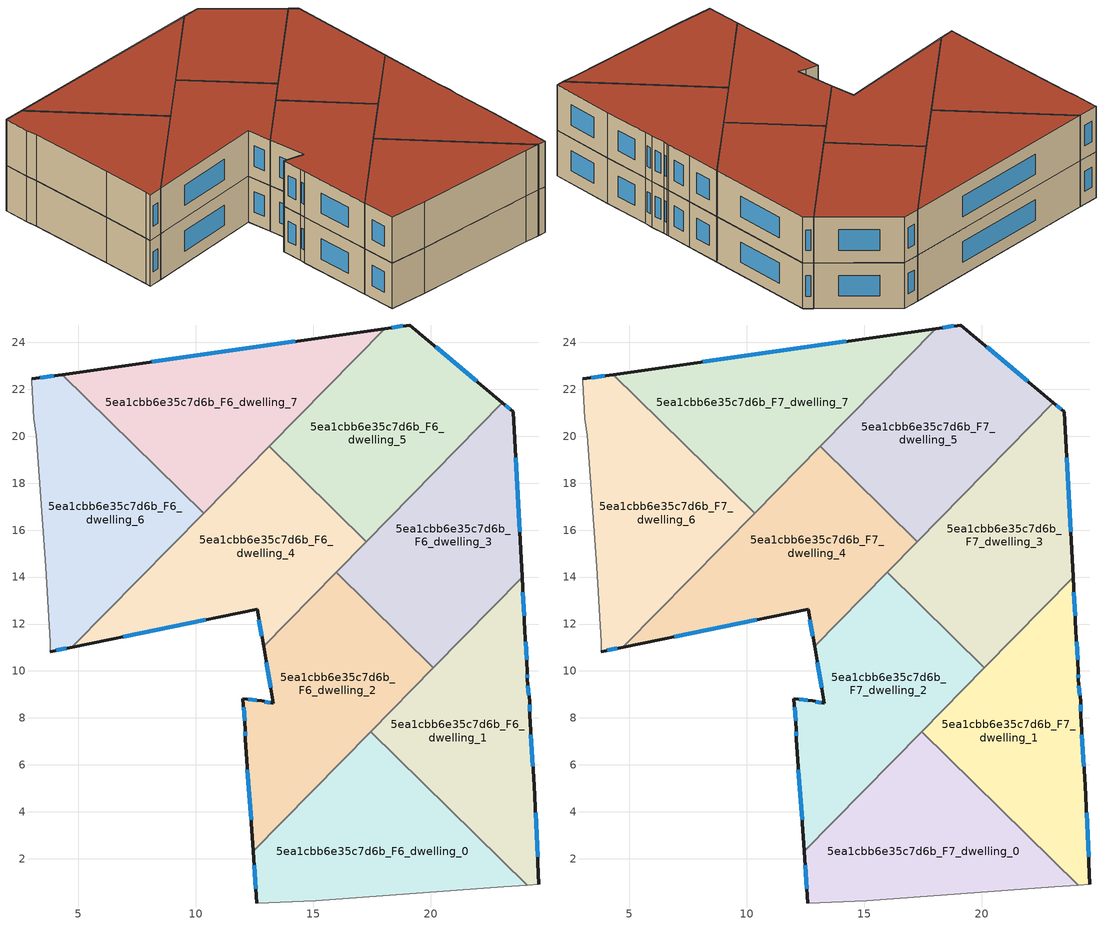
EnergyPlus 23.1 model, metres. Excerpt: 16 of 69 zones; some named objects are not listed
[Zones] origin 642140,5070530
5ea1cbb6e35c7d6b_F6_dwelling_0
 floor to 5ea1cbb6e35c7d6b_F5_dwelling_0 (EU_floor_Construction): 24.11,0.88 17.45,7.42 12.45,2.33 12.61,0.12 15.11,0.22 23.12,0.82 z18
 wall outside (EU_wall_Construction): 12.61,0.12 12.45,2.33 z18:21
 wall to 5ea1cbb6e35c7d6b_F6_dwelling_1 (EU_wall_Construction): 17.45,7.42 24.11,0.88 z18:21
 wall adiabatic (EU_wall_Construction): 24.11,0.88 23.12,0.82 15.11,0.22 12.61,0.12 z18:21
 wall to 5ea1cbb6e35c7d6b_F6_dwelling_2 (EU_wall_Construction): 12.45,2.33 17.45,7.42 z18:21
 window (EU_Window_Construction): 12.56,0.73 12.49,1.72 z18.83:20.17
5ea1cbb6e35c7d6b_F6_dwelling_1
 floor to 5ea1cbb6e35c7d6b_F5_dwelling_1 (EU_floor_Construction): 24.62,0.92 24.42,5.12 24.22,8.12 24.22,8.72 24.12,9.62 24.12,9.92 24.11,10 24.02,11.72 23.9,13.99 17.45,7.42 24.11,0.88 z18
 wall outside (EU_wall_Construction): 23.9,13.99 24.02,11.72 24.11,10 24.12,9.92 24.12,9.62 24.22,8.72 24.22,8.12 24.42,5.12 24.62,0.92 z18:21
 wall adiabatic (EU_wall_Construction): 24.62,0.92 24.11,0.88 z18:21
 wall to 5ea1cbb6e35c7d6b_F6_dwelling_3 (EU_wall_Construction): 20.12,10.15 23.9,13.99 z18:21
 wall to 5ea1cbb6e35c7d6b_F6_dwelling_2 (EU_wall_Construction): 17.45,7.42 20.12,10.15 z18:21
 window (EU_Window_Construction): 24.05,11.25 24.09,10.48 / 24.12,9.84 24.12,9.71 / 24.15,9.37 24.19,8.97 / 24.22,8.55 24.22,8.29 / 24.27,7.29 24.36,5.95 / 24.47,3.96 24.56,2.08 / 23.93,13.36 23.99,12.35 z18.83:20.17
5ea1cbb6e35c7d6b_F6_dwelling_2
 floor to 5ea1cbb6e35c7d6b_F5_dwelling_2 (EU_floor_Construction): 12.45,2.33 20.12,10.15 15.99,14.21 12.89,11.05 13.31,8.62 12.81,8.72 12.01,8.83 12.11,7.52 12.11,7.12 z18
 wall outside (EU_wall_Construction): 12.45,2.33 12.11,7.12 12.11,7.52 12.01,8.83 12.81,8.72 13.31,8.62 12.89,11.05 z18:21
 wall to 5ea1cbb6e35c7d6b_F6_dwelling_3 (EU_wall_Construction): 15.99,14.21 20.12,10.15 z18:21
 wall to 5ea1cbb6e35c7d6b_F6_dwelling_4 (EU_wall_Construction): 12.89,11.05 15.99,14.21 z18:21
 window (EU_Window_Construction): 12.95,8.7 13.17,8.65 / 13.19,9.3 13,10.38 / 12.36,3.66 12.2,5.8 / 12.11,7.23 12.11,7.41 / 12.08,7.88 12.04,8.46 / 12.23,8.8 12.59,8.75 z18.83:20.17
5ea1cbb6e35c7d6b_F6_dwelling_3
 floor to 5ea1cbb6e35c7d6b_F5_dwelling_3 (EU_floor_Construction): 20.12,10.15 23.9,13.99 23.52,21.03 23.06,21.42 15.99,14.21 z18
 wall outside (EU_wall_Construction): 23.06,21.42 23.52,21.03 23.9,13.99 z18:21
 wall to 5ea1cbb6e35c7d6b_F6_dwelling_5 (EU_wall_Construction): 17.27,15.51 23.06,21.42 z18:21
 wall to 5ea1cbb6e35c7d6b_F6_dwelling_4 (EU_wall_Construction): 15.99,14.21 17.27,15.51 z18:21
 window (EU_Window_Construction): 23.63,19.08 23.79,15.94 / 23.19,21.31 23.39,21.14 z18.83:20.17
5ea1cbb6e35c7d6b_F6_dwelling_4
 floor to 5ea1cbb6e35c7d6b_F5_dwelling_4 (EU_floor_Construction): 12.89,11.05 17.27,15.51 13.13,19.57 4.81,11.1 4.73,11.02 12.61,12.63 z18
 wall outside (EU_wall_Construction): 12.89,11.05 12.61,12.63 4.73,11.02 z18:21
 wall to 5ea1cbb6e35c7d6b_F6_dwelling_5 (EU_wall_Construction): 13.13,19.57 17.27,15.51 z18:21
 wall to 5ea1cbb6e35c7d6b_F6_dwelling_6 (EU_wall_Construction): 4.73,11.02 4.81,11.1 10.33,16.72 z18:21
 wall to 5ea1cbb6e35c7d6b_F6_dwelling_7 (EU_wall_Construction): 10.33,16.72 13.13,19.57 z18:21
 window (EU_Window_Construction): 12.81,11.49 12.69,12.19 / 10.43,12.18 6.91,11.46 z18.83:20.17
5ea1cbb6e35c7d6b_F6_dwelling_5
 floor to 5ea1cbb6e35c7d6b_F5_dwelling_5 (EU_floor_Construction): 17.27,15.51 23.06,21.42 19.12,24.74 18.05,24.58 13.13,19.57 z18
 wall outside (EU_wall_Construction): 18.05,24.58 19.12,24.74 23.06,21.42 z18:21
 wall to 5ea1cbb6e35c7d6b_F6_dwelling_7 (EU_wall_Construction): 13.13,19.57 18.05,24.58 z18:21
 window (EU_Window_Construction): 20.21,23.82 21.97,22.33 / 18.34,24.62 18.82,24.69 z18.83:20.17
5ea1cbb6e35c7d6b_F6_dwelling_6
 floor to 5ea1cbb6e35c7d6b_F5_dwelling_6 (EU_floor_Construction): 4.73,11.02 10.33,16.72 4.32,22.62 3.01,22.44 3.01,22.34 3.11,20.74 3.21,20.04 3.61,14.43 3.81,11.23 3.81,10.83 z18
 wall outside (EU_wall_Construction): 3.01,22.44 4.32,22.62 / 4.73,11.02 3.81,10.83 z18:21
 wall adiabatic (EU_wall_Construction): 3.81,10.83 3.81,11.23 3.61,14.43 3.21,20.04 3.11,20.74 3.01,22.34 3.01,22.44 z18:21
 wall to 5ea1cbb6e35c7d6b_F6_dwelling_7 (EU_wall_Construction): 4.32,22.62 10.33,16.72 z18:21
 window (EU_Window_Construction): 3.37,22.49 3.95,22.57 / 4.48,10.97 4.06,10.88 z18.83:20.17
5ea1cbb6e35c7d6b_F6_dwelling_7
 floor to 5ea1cbb6e35c7d6b_F5_dwelling_7 (EU_floor_Construction): 10.33,16.72 18.05,24.58 4.32,22.62 z18
 wall outside (EU_wall_Construction): 4.32,22.62 18.05,24.58 z18:21
 window (EU_Window_Construction): 8.12,23.17 14.25,24.04 z18.83:20.17
5ea1cbb6e35c7d6b_F7_dwelling_0
 floor to 5ea1cbb6e35c7d6b_F6_dwelling_0 (EU_floor_Construction): 24.11,0.88 17.45,7.42 12.45,2.33 12.61,0.12 15.11,0.22 23.12,0.82 z21
 wall outside (EU_wall_Construction): 12.61,0.12 12.45,2.33 z21:24
 wall to 5ea1cbb6e35c7d6b_F7_dwelling_1 (EU_wall_Construction): 17.45,7.42 24.11,0.88 z21:24
 wall adiabatic (EU_wall_Construction): 24.11,0.88 23.12,0.82 15.11,0.22 12.61,0.12 z21:24
 wall to 5ea1cbb6e35c7d6b_F7_dwelling_2 (EU_wall_Construction): 12.45,2.33 17.45,7.42 z21:24
 window (EU_Window_Construction): 12.56,0.73 12.49,1.72 z21.83:23.17
 roof outside (EU_roof_Construction): 24.11,0.88 23.12,0.82 15.11,0.22 12.61,0.12 12.45,2.33 17.45,7.42 z24
5ea1cbb6e35c7d6b_F7_dwelling_1
 floor to 5ea1cbb6e35c7d6b_F6_dwelling_1 (EU_floor_Construction): 24.62,0.92 24.42,5.12 24.22,8.12 24.22,8.72 24.12,9.62 24.12,9.92 24.11,10 24.02,11.72 23.9,13.99 17.45,7.42 24.11,0.88 z21
 wall outside (EU_wall_Construction): 23.9,13.99 24.02,11.72 24.11,10 24.12,9.92 24.12,9.62 24.22,8.72 24.22,8.12 24.42,5.12 24.62,0.92 z21:24
 wall adiabatic (EU_wall_Construction): 24.62,0.92 24.11,0.88 z21:24
 wall to 5ea1cbb6e35c7d6b_F7_dwelling_3 (EU_wall_Construction): 20.12,10.15 23.9,13.99 z21:24
 wall to 5ea1cbb6e35c7d6b_F7_dwelling_2 (EU_wall_Construction): 17.45,7.42 20.12,10.15 z21:24
 window (EU_Window_Construction): 24.05,11.25 24.09,10.48 / 24.12,9.84 24.12,9.71 / 24.15,9.37 24.19,8.97 / 24.22,8.55 24.22,8.29 / 24.27,7.29 24.36,5.95 / 24.47,3.96 24.56,2.08 / 23.93,13.36 23.99,12.35 z21.83:23.17
 roof outside (EU_roof_Construction): 23.9,13.99 24.02,11.72 24.11,10 24.12,9.92 24.12,9.62 24.22,8.72 24.22,8.12 24.42,5.12 24.62,0.92 24.11,0.88 17.45,7.42 z24
5ea1cbb6e35c7d6b_F7_dwelling_2
 floor to 5ea1cbb6e35c7d6b_F6_dwelling_2 (EU_floor_Construction): 12.45,2.33 20.12,10.15 15.99,14.21 12.89,11.05 13.31,8.62 12.81,8.72 12.01,8.83 12.11,7.52 12.11,7.12 z21
 wall outside (EU_wall_Construction): 12.45,2.33 12.11,7.12 12.11,7.52 12.01,8.83 12.81,8.72 13.31,8.62 12.89,11.05 z21:24
 wall to 5ea1cbb6e35c7d6b_F7_dwelling_3 (EU_wall_Construction): 15.99,14.21 20.12,10.15 z21:24
 wall to 5ea1cbb6e35c7d6b_F7_dwelling_4 (EU_wall_Construction): 12.89,11.05 15.99,14.21 z21:24
 window (EU_Window_Construction): 12.95,8.7 13.17,8.65 / 13.19,9.3 13,10.38 / 12.36,3.66 12.2,5.8 / 12.11,7.23 12.11,7.41 / 12.08,7.88 12.04,8.46 / 12.23,8.8 12.59,8.75 z21.83:23.17
 roof outside (EU_roof_Construction): 20.12,10.15 12.45,2.33 12.11,7.12 12.11,7.52 12.01,8.83 12.81,8.72 13.31,8.62 12.89,11.05 15.99,14.21 z24
5ea1cbb6e35c7d6b_F7_dwelling_3
 floor to 5ea1cbb6e35c7d6b_F6_dwelling_3 (EU_floor_Construction): 20.12,10.15 23.9,13.99 23.52,21.03 23.06,21.42 15.99,14.21 z21
 wall outside (EU_wall_Construction): 23.06,21.42 23.52,21.03 23.9,13.99 z21:24
 wall to 5ea1cbb6e35c7d6b_F7_dwelling_5 (EU_wall_Construction): 17.27,15.51 23.06,21.42 z21:24
 wall to 5ea1cbb6e35c7d6b_F7_dwelling_4 (EU_wall_Construction): 15.99,14.21 17.27,15.51 z21:24
 window (EU_Window_Construction): 23.63,19.08 23.79,15.94 / 23.19,21.31 23.39,21.14 z21.83:23.17
 roof outside (EU_roof_Construction): 23.52,21.03 23.9,13.99 20.12,10.15 15.99,14.21 23.06,21.42 z24
5ea1cbb6e35c7d6b_F7_dwelling_4
 floor to 5ea1cbb6e35c7d6b_F6_dwelling_4 (EU_floor_Construction): 12.89,11.05 17.27,15.51 13.13,19.57 4.81,11.1 4.73,11.02 12.61,12.63 z21
 wall outside (EU_wall_Construction): 12.89,11.05 12.61,12.63 4.73,11.02 z21:24
 wall to 5ea1cbb6e35c7d6b_F7_dwelling_5 (EU_wall_Construction): 13.13,19.57 17.27,15.51 z21:24
 wall to 5ea1cbb6e35c7d6b_F7_dwelling_6 (EU_wall_Construction): 4.73,11.02 4.81,11.1 10.33,16.72 z21:24
 wall to 5ea1cbb6e35c7d6b_F7_dwelling_7 (EU_wall_Construction): 10.33,16.72 13.13,19.57 z21:24
 window (EU_Window_Construction): 12.81,11.49 12.69,12.19 / 10.43,12.18 6.91,11.46 z21.83:23.17
 roof outside (EU_roof_Construction): 17.27,15.51 12.89,11.05 12.61,12.63 4.73,11.02 4.81,11.1 13.13,19.57 z24
5ea1cbb6e35c7d6b_F7_dwelling_5
 floor to 5ea1cbb6e35c7d6b_F6_dwelling_5 (EU_floor_Construction): 17.27,15.51 23.06,21.42 19.12,24.74 18.05,24.58 13.13,19.57 z21
 wall outside (EU_wall_Construction): 18.05,24.58 19.12,24.74 23.06,21.42 z21:24
 wall to 5ea1cbb6e35c7d6b_F7_dwelling_7 (EU_wall_Construction): 13.13,19.57 18.05,24.58 z21:24
 window (EU_Window_Construction): 20.21,23.82 21.97,22.33 / 18.34,24.62 18.82,24.69 z21.83:23.17
 roof outside (EU_roof_Construction): 23.06,21.42 17.27,15.51 13.13,19.57 18.05,24.58 19.12,24.74 z24
5ea1cbb6e35c7d6b_F7_dwelling_6
 floor to 5ea1cbb6e35c7d6b_F6_dwelling_6 (EU_floor_Construction): 4.73,11.02 10.33,16.72 4.32,22.62 3.01,22.44 3.01,22.34 3.11,20.74 3.21,20.04 3.61,14.43 3.81,11.23 3.81,10.83 z21
 wall outside (EU_wall_Construction): 3.01,22.44 4.32,22.62 / 4.73,11.02 3.81,10.83 z21:24
 wall adiabatic (EU_wall_Construction): 3.81,10.83 3.81,11.23 3.61,14.43 3.21,20.04 3.11,20.74 3.01,22.34 3.01,22.44 z21:24
 wall to 5ea1cbb6e35c7d6b_F7_dwelling_7 (EU_wall_Construction): 4.32,22.62 10.33,16.72 z21:24
 window (EU_Window_Construction): 3.37,22.49 3.95,22.57 / 4.48,10.97 4.06,10.88 z21.83:23.17
 roof outside (EU_roof_Construction): 10.33,16.72 4.73,11.02 3.81,10.83 3.81,11.23 3.61,14.43 3.21,20.04 3.11,20.74 3.01,22.34 3.01,22.44 4.32,22.62 z24
5ea1cbb6e35c7d6b_F7_dwelling_7
 floor to 5ea1cbb6e35c7d6b_F6_dwelling_7 (EU_floor_Construction): 10.33,16.72 18.05,24.58 4.32,22.62 z21
 wall outside (EU_wall_Construction): 4.32,22.62 18.05,24.58 z21:24
 window (EU_Window_Construction): 8.12,23.17 14.25,24.04 z21.83:23.17
 roof outside (EU_roof_Construction): 18.05,24.58 10.33,16.72 4.32,22.62 z24
[Building]
EU S2 Campaign: North Axis=0; Terrain=City; Solar Distribution=FullExterior
[Site:Location]
Lyon-Bron: Latitude=45.75; Longitude=5; Time Zone=1; Elevation=198
[SizingPeriod:WeatherFileDays]
AnnualSizingPeriod: Begin Month=1; Begin Day of Month=1; End Month=12; End Day of Month=31; Day of Week for Start Day=Monday; Use Weather File Daylight Saving Period=No; Use Weather File Rain and Snow Indicators=No
[MATERIAL]
EU_InternalMass_Material: Roughness=MediumRough; Thickness=0.1; Conductivity=1; Density=1800; Specific Heat=900; Thermal Absorptance=0.9; Solar Absorptance=0.7; Visible Absorptance=0.7
[MATERIAL:NOMASS] Roughness=MediumRough; Thermal Absorptance=0.9; Solar Absorptance=0.7; Visible Absorptance=0.7
Name | Thermal Resistance
EU_wall_NoMass | 1.97775
EU_roof_NoMass | 1.81626
EU_floor_NoMass | 1.84812
[WINDOWMATERIAL:SIMPLEGLAZINGSYSTEM]
EU_Window_SimpleGlazing: UFactor=3.27502; Solar Heat Gain Coefficient=0.76; Visible Transmittance=0.76
[CONSTRUCTION]
EU_wall_Construction: EU_wall_NoMass
EU_roof_Construction: EU_roof_NoMass
EU_floor_Construction: EU_floor_NoMass
EU_InternalMass_Construction: EU_InternalMass_Material
EU_Window_Construction: EU_Window_SimpleGlazing
[ZONE] Type=1; Multiplier=1; Ceiling Height=autocalculate; Floor Area=autocalculate; Part of Total Floor Area=Yes
Name | Volume
5ea1cbb6e35c7d6b_F6_dwelling_0; 5ea1cbb6e35c7d6b_F7_dwelling_0 | 139.259
5ea1cbb6e35c7d6b_F6_dwelling_1; 5ea1cbb6e35c7d6b_F7_dwelling_1 | 139.277
5ea1cbb6e35c7d6b_F6_dwelling_2; 5ea1cbb6e35c7d6b_F7_dwelling_2 | 139.273
5ea1cbb6e35c7d6b_F6_dwelling_3; 5ea1cbb6e35c7d6b_F7_dwelling_3 | 139.274
5ea1cbb6e35c7d6b_F6_dwelling_4; 5ea1cbb6e35c7d6b_F7_dwelling_4 | 139.251
5ea1cbb6e35c7d6b_F6_dwelling_5; 5ea1cbb6e35c7d6b_F7_dwelling_5 | 139.26
5ea1cbb6e35c7d6b_F6_dwelling_6; 5ea1cbb6e35c7d6b_F7_dwelling_6 | 139.263
5ea1cbb6e35c7d6b_F6_dwelling_7; 5ea1cbb6e35c7d6b_F7_dwelling_7 | 139.265
[INTERNALMASS] Construction=EU_InternalMass_Construction
Name | Zone or ZoneList | Surface Area
5ea1cbb6e35c7d6b_F6_dwelling_0_EU_InternalMass | 5ea1cbb6e35c7d6b_F6_dwelling_0 | 46.4199
5ea1cbb6e35c7d6b_F6_dwelling_1_EU_InternalMass | 5ea1cbb6e35c7d6b_F6_dwelling_1 | 46.4257
5ea1cbb6e35c7d6b_F6_dwelling_2_EU_InternalMass | 5ea1cbb6e35c7d6b_F6_dwelling_2 | 46.4238
5ea1cbb6e35c7d6b_F6_dwelling_3_EU_InternalMass | 5ea1cbb6e35c7d6b_F6_dwelling_3 | 46.4246
5ea1cbb6e35c7d6b_F6_dwelling_4_EU_InternalMass | 5ea1cbb6e35c7d6b_F6_dwelling_4 | 46.4264
5ea1cbb6e35c7d6b_F6_dwelling_5_EU_InternalMass | 5ea1cbb6e35c7d6b_F6_dwelling_5 | 46.4212
5ea1cbb6e35c7d6b_F6_dwelling_6_EU_InternalMass | 5ea1cbb6e35c7d6b_F6_dwelling_6 | 46.4218
5ea1cbb6e35c7d6b_F6_dwelling_7_EU_InternalMass | 5ea1cbb6e35c7d6b_F6_dwelling_7 | 46.4229
5ea1cbb6e35c7d6b_F7_dwelling_0_EU_InternalMass | 5ea1cbb6e35c7d6b_F7_dwelling_0 | 46.4199
5ea1cbb6e35c7d6b_F7_dwelling_1_EU_InternalMass | 5ea1cbb6e35c7d6b_F7_dwelling_1 | 46.4257
5ea1cbb6e35c7d6b_F7_dwelling_2_EU_InternalMass | 5ea1cbb6e35c7d6b_F7_dwelling_2 | 46.4238
5ea1cbb6e35c7d6b_F7_dwelling_3_EU_InternalMass | 5ea1cbb6e35c7d6b_F7_dwelling_3 | 46.4246
5ea1cbb6e35c7d6b_F7_dwelling_4_EU_InternalMass | 5ea1cbb6e35c7d6b_F7_dwelling_4 | 46.4264
5ea1cbb6e35c7d6b_F7_dwelling_5_EU_InternalMass | 5ea1cbb6e35c7d6b_F7_dwelling_5 | 46.4212
5ea1cbb6e35c7d6b_F7_dwelling_6_EU_InternalMass | 5ea1cbb6e35c7d6b_F7_dwelling_6 | 46.4218
5ea1cbb6e35c7d6b_F7_dwelling_7_EU_InternalMass | 5ea1cbb6e35c7d6b_F7_dwelling_7 | 46.4229
[OTHEREQUIPMENT] Fuel Type=Electricity; Design Level Calculation Method=Watts/Area; Power per Zone Floor Area=1; Fraction Latent=0; Fraction Radiant=0; Fraction Lost=0; Carbon Dioxide Generation Rate=0; EndUse Subcategory=EU_Step8_InternalGains
Name | Zone or ZoneList or Space or SpaceList | Schedule
EU_Step8_InternalGain_5ea1cbb6e35c7d6b_F6_dwelling_0_f000 | 5ea1cbb6e35c7d6b_F6_dwelling_0 | EU_Step8_GainSchedule_5ea1cbb6e35c7d6b_F6_dwelling_0_f000
EU_Step8_InternalGain_5ea1cbb6e35c7d6b_F6_dwelling_1_f000 | 5ea1cbb6e35c7d6b_F6_dwelling_1 | EU_Step8_GainSchedule_5ea1cbb6e35c7d6b_F6_dwelling_1_f000
EU_Step8_InternalGain_5ea1cbb6e35c7d6b_F6_dwelling_2_f000 | 5ea1cbb6e35c7d6b_F6_dwelling_2 | EU_Step8_GainSchedule_5ea1cbb6e35c7d6b_F6_dwelling_2_f000
EU_Step8_InternalGain_5ea1cbb6e35c7d6b_F6_dwelling_3_f000 | 5ea1cbb6e35c7d6b_F6_dwelling_3 | EU_Step8_GainSchedule_5ea1cbb6e35c7d6b_F6_dwelling_3_f000
EU_Step8_InternalGain_5ea1cbb6e35c7d6b_F6_dwelling_4_f000 | 5ea1cbb6e35c7d6b_F6_dwelling_4 | EU_Step8_GainSchedule_5ea1cbb6e35c7d6b_F6_dwelling_4_f000
EU_Step8_InternalGain_5ea1cbb6e35c7d6b_F6_dwelling_5_f000 | 5ea1cbb6e35c7d6b_F6_dwelling_5 | EU_Step8_GainSchedule_5ea1cbb6e35c7d6b_F6_dwelling_5_f000
EU_Step8_InternalGain_5ea1cbb6e35c7d6b_F6_dwelling_6_f000 | 5ea1cbb6e35c7d6b_F6_dwelling_6 | EU_Step8_GainSchedule_5ea1cbb6e35c7d6b_F6_dwelling_6_f000
EU_Step8_InternalGain_5ea1cbb6e35c7d6b_F6_dwelling_7_f000 | 5ea1cbb6e35c7d6b_F6_dwelling_7 | EU_Step8_GainSchedule_5ea1cbb6e35c7d6b_F6_dwelling_7_f000
EU_Step8_InternalGain_5ea1cbb6e35c7d6b_F7_dwelling_0_f000 | 5ea1cbb6e35c7d6b_F7_dwelling_0 | EU_Step8_GainSchedule_5ea1cbb6e35c7d6b_F7_dwelling_0_f000
EU_Step8_InternalGain_5ea1cbb6e35c7d6b_F7_dwelling_1_f000 | 5ea1cbb6e35c7d6b_F7_dwelling_1 | EU_Step8_GainSchedule_5ea1cbb6e35c7d6b_F7_dwelling_1_f000
EU_Step8_InternalGain_5ea1cbb6e35c7d6b_F7_dwelling_2_f000 | 5ea1cbb6e35c7d6b_F7_dwelling_2 | EU_Step8_GainSchedule_5ea1cbb6e35c7d6b_F7_dwelling_2_f000
EU_Step8_InternalGain_5ea1cbb6e35c7d6b_F7_dwelling_3_f000 | 5ea1cbb6e35c7d6b_F7_dwelling_3 | EU_Step8_GainSchedule_5ea1cbb6e35c7d6b_F7_dwelling_3_f000
EU_Step8_InternalGain_5ea1cbb6e35c7d6b_F7_dwelling_4_f000 | 5ea1cbb6e35c7d6b_F7_dwelling_4 | EU_Step8_GainSchedule_5ea1cbb6e35c7d6b_F7_dwelling_4_f000
EU_Step8_InternalGain_5ea1cbb6e35c7d6b_F7_dwelling_5_f000 | 5ea1cbb6e35c7d6b_F7_dwelling_5 | EU_Step8_GainSchedule_5ea1cbb6e35c7d6b_F7_dwelling_5_f000
EU_Step8_InternalGain_5ea1cbb6e35c7d6b_F7_dwelling_6_f000 | 5ea1cbb6e35c7d6b_F7_dwelling_6 | EU_Step8_GainSchedule_5ea1cbb6e35c7d6b_F7_dwelling_6_f000
EU_Step8_InternalGain_5ea1cbb6e35c7d6b_F7_dwelling_7_f000 | 5ea1cbb6e35c7d6b_F7_dwelling_7 | EU_Step8_GainSchedule_5ea1cbb6e35c7d6b_F7_dwelling_7_f000
[ZONEVENTILATION:DESIGNFLOWRATE] Schedule=EU_AlwaysOn; Design Flow Rate Calculation Method=AirChanges/Hour; Air Changes per Hour=0.759424; Ventilation Type=Natural; Fan Pressure Rise=0; Fan Total Efficiency=1; Constant Term Coefficient=1; Temperature Term Coefficient=0; Velocity Term Coefficient=0; Velocity Squared Term Coefficient=0; Minimum Indoor Temperature=-100; Maximum Indoor Temperature=100; Delta Temperature=-100; Minimum Outdoor Temperature=-100; Maximum Outdoor Temperature=100; Maximum Wind Speed=40
Name | Zone or ZoneList or Space or SpaceList
EU_ConstantAir_5ea1cbb6e35c7d6b_F6_dwelling_0 | 5ea1cbb6e35c7d6b_F6_dwelling_0
EU_ConstantAir_5ea1cbb6e35c7d6b_F6_dwelling_1 | 5ea1cbb6e35c7d6b_F6_dwelling_1
EU_ConstantAir_5ea1cbb6e35c7d6b_F6_dwelling_2 | 5ea1cbb6e35c7d6b_F6_dwelling_2
EU_ConstantAir_5ea1cbb6e35c7d6b_F6_dwelling_3 | 5ea1cbb6e35c7d6b_F6_dwelling_3
EU_ConstantAir_5ea1cbb6e35c7d6b_F6_dwelling_4 | 5ea1cbb6e35c7d6b_F6_dwelling_4
EU_ConstantAir_5ea1cbb6e35c7d6b_F6_dwelling_5 | 5ea1cbb6e35c7d6b_F6_dwelling_5
EU_ConstantAir_5ea1cbb6e35c7d6b_F6_dwelling_6 | 5ea1cbb6e35c7d6b_F6_dwelling_6
EU_ConstantAir_5ea1cbb6e35c7d6b_F6_dwelling_7 | 5ea1cbb6e35c7d6b_F6_dwelling_7
EU_ConstantAir_5ea1cbb6e35c7d6b_F7_dwelling_0 | 5ea1cbb6e35c7d6b_F7_dwelling_0
EU_ConstantAir_5ea1cbb6e35c7d6b_F7_dwelling_1 | 5ea1cbb6e35c7d6b_F7_dwelling_1
EU_ConstantAir_5ea1cbb6e35c7d6b_F7_dwelling_2 | 5ea1cbb6e35c7d6b_F7_dwelling_2
EU_ConstantAir_5ea1cbb6e35c7d6b_F7_dwelling_3 | 5ea1cbb6e35c7d6b_F7_dwelling_3
EU_ConstantAir_5ea1cbb6e35c7d6b_F7_dwelling_4 | 5ea1cbb6e35c7d6b_F7_dwelling_4
EU_ConstantAir_5ea1cbb6e35c7d6b_F7_dwelling_5 | 5ea1cbb6e35c7d6b_F7_dwelling_5
EU_ConstantAir_5ea1cbb6e35c7d6b_F7_dwelling_6 | 5ea1cbb6e35c7d6b_F7_dwelling_6
EU_ConstantAir_5ea1cbb6e35c7d6b_F7_dwelling_7 | 5ea1cbb6e35c7d6b_F7_dwelling_7
[HVACTEMPLATE:ZONE:IDEALLOADSAIRSYSTEM] System Availability Schedule=EU_AlwaysOn; Maximum Heating Supply Air Temperature=50; Minimum Cooling Supply Air Temperature=13; Maximum Heating Supply Air Humidity Ratio=0.0156; Minimum Cooling Supply Air Humidity Ratio=0.0077; Heating Limit=NoLimit; Cooling Limit=NoLimit; Heating Availability Schedule=EU_AlwaysOn; Cooling Availability Schedule=EU_CoolingOff; Dehumidification Control Type=ConstantSensibleHeatRatio; Cooling Sensible Heat Ratio=0.7; Dehumidification Setpoint=60; Humidification Control Type=None; Humidification Setpoint=30; Outdoor Air Method=None; Outdoor Air Flow Rate per Person=0.00944; Outdoor Air Flow Rate per Zone Floor Area=0; Outdoor Air Flow Rate per Zone=0; Demand Controlled Ventilation Type=None; Outdoor Air Economizer Type=NoEconomizer; Heat Recovery Type=None; Sensible Heat Recovery Effectiveness=0.7; Latent Heat Recovery Effectiveness=0.65
Name | Template Thermostat
5ea1cbb6e35c7d6b_F6_dwelling_0 | EU_HeatOnly_5ea1cbb6e35c7d6b_F6_dwelling_0
5ea1cbb6e35c7d6b_F6_dwelling_1 | EU_HeatOnly_5ea1cbb6e35c7d6b_F6_dwelling_1
5ea1cbb6e35c7d6b_F6_dwelling_2 | EU_HeatOnly_5ea1cbb6e35c7d6b_F6_dwelling_2
5ea1cbb6e35c7d6b_F6_dwelling_3 | EU_HeatOnly_5ea1cbb6e35c7d6b_F6_dwelling_3
5ea1cbb6e35c7d6b_F6_dwelling_4 | EU_HeatOnly_5ea1cbb6e35c7d6b_F6_dwelling_4
5ea1cbb6e35c7d6b_F6_dwelling_5 | EU_HeatOnly_5ea1cbb6e35c7d6b_F6_dwelling_5
5ea1cbb6e35c7d6b_F6_dwelling_6 | EU_HeatOnly_5ea1cbb6e35c7d6b_F6_dwelling_6
5ea1cbb6e35c7d6b_F6_dwelling_7 | EU_HeatOnly_5ea1cbb6e35c7d6b_F6_dwelling_7
5ea1cbb6e35c7d6b_F7_dwelling_0 | EU_HeatOnly_5ea1cbb6e35c7d6b_F7_dwelling_0
5ea1cbb6e35c7d6b_F7_dwelling_1 | EU_HeatOnly_5ea1cbb6e35c7d6b_F7_dwelling_1
5ea1cbb6e35c7d6b_F7_dwelling_2 | EU_HeatOnly_5ea1cbb6e35c7d6b_F7_dwelling_2
5ea1cbb6e35c7d6b_F7_dwelling_3 | EU_HeatOnly_5ea1cbb6e35c7d6b_F7_dwelling_3
5ea1cbb6e35c7d6b_F7_dwelling_4 | EU_HeatOnly_5ea1cbb6e35c7d6b_F7_dwelling_4
5ea1cbb6e35c7d6b_F7_dwelling_5 | EU_HeatOnly_5ea1cbb6e35c7d6b_F7_dwelling_5
5ea1cbb6e35c7d6b_F7_dwelling_6 | EU_HeatOnly_5ea1cbb6e35c7d6b_F7_dwelling_6
5ea1cbb6e35c7d6b_F7_dwelling_7 | EU_HeatOnly_5ea1cbb6e35c7d6b_F7_dwelling_7
[SIZING:ZONE] Zone Cooling Design Supply Air Temperature Input Method=SupplyAirTemperature; Zone Cooling Design Supply Air Temperature=13; Zone Heating Design Supply Air Temperature Input Method=SupplyAirTemperature; Zone Heating Design Supply Air Temperature=50; Zone Cooling Design Supply Air Humidity Ratio=0.008; Zone Heating Design Supply Air Humidity Ratio=0.008; Cooling Design Air Flow Method=DesignDay; Cooling Design Air Flow Rate=0; Cooling Minimum Air Flow per Zone Floor Area=0.000762; Cooling Minimum Air Flow=0; Cooling Minimum Air Flow Fraction=0.2; Heating Design Air Flow Method=DesignDay; Heating Design Air Flow Rate=0; Heating Maximum Air Flow per Zone Floor Area=0.002032; Heating Maximum Air Flow=0.141576; Heating Maximum Air Flow Fraction=0.3; Account for Dedicated Outdoor Air System=No; Dedicated Outdoor Air System Control Strategy=NeutralSupplyAir; Dedicated Outdoor Air Low Setpoint Temperature for Design=autosize; Dedicated Outdoor Air High Setpoint Temperature for Design=autosize; Zone Load Sizing Method=Sensible Load Only No Latent Load; Zone Latent Cooling Design Supply Air Humidity Ratio Input Method=HumidityRatioDifference; Zone Cooling Design Supply Air Humidity Ratio Difference=0.005; Zone Latent Heating Design Supply Air Humidity Ratio Input Method=HumidityRatioDifference; Zone Humidification Design Supply Air Humidity Ratio Difference=0.005
5ea1cbb6e35c7d6b_F6_dwelling_0; 5ea1cbb6e35c7d6b_F6_dwelling_1; 5ea1cbb6e35c7d6b_F6_dwelling_2; 5ea1cbb6e35c7d6b_F6_dwelling_3; 5ea1cbb6e35c7d6b_F6_dwelling_4; 5ea1cbb6e35c7d6b_F6_dwelling_5; 5ea1cbb6e35c7d6b_F6_dwelling_6; 5ea1cbb6e35c7d6b_F6_dwelling_7; 5ea1cbb6e35c7d6b_F7_dwelling_0; 5ea1cbb6e35c7d6b_F7_dwelling_1; 5ea1cbb6e35c7d6b_F7_dwelling_2; 5ea1cbb6e35c7d6b_F7_dwelling_3; 5ea1cbb6e35c7d6b_F7_dwelling_4; 5ea1cbb6e35c7d6b_F7_dwelling_5; 5ea1cbb6e35c7d6b_F7_dwelling_6; 5ea1cbb6e35c7d6b_F7_dwelling_7
[SCHEDULE:CONSTANT]
Name | Hourly Value
EU_AlwaysOn | 1
EU_CoolingOff | 0
[SCHEDULE:FILE] Column Number=1; Rows to Skip at Top=0; Number of Hours of Data=8760; Column Separator=Comma; Interpolate to Timestep=No; Minutes per Item=60; Adjust Schedule for Daylight Savings=Yes
Name | File
EU_Step8_GainSchedule_5ea1cbb6e35c7d6b_F6_dwelling_0_f000 | ../../schedules/5ea1cbb6e35c7d6b/5ea1cbb6e35c7d6b_F6_dwelling_0_f000_gain.csv
EU_Step8_GainSchedule_5ea1cbb6e35c7d6b_F6_dwelling_1_f000 | ../../schedules/5ea1cbb6e35c7d6b/5ea1cbb6e35c7d6b_F6_dwelling_1_f000_gain.csv
EU_Step8_GainSchedule_5ea1cbb6e35c7d6b_F6_dwelling_2_f000 | ../../schedules/5ea1cbb6e35c7d6b/5ea1cbb6e35c7d6b_F6_dwelling_2_f000_gain.csv
EU_Step8_GainSchedule_5ea1cbb6e35c7d6b_F6_dwelling_3_f000 | ../../schedules/5ea1cbb6e35c7d6b/5ea1cbb6e35c7d6b_F6_dwelling_3_f000_gain.csv
EU_Step8_GainSchedule_5ea1cbb6e35c7d6b_F6_dwelling_4_f000 | ../../schedules/5ea1cbb6e35c7d6b/5ea1cbb6e35c7d6b_F6_dwelling_4_f000_gain.csv
EU_Step8_GainSchedule_5ea1cbb6e35c7d6b_F6_dwelling_5_f000 | ../../schedules/5ea1cbb6e35c7d6b/5ea1cbb6e35c7d6b_F6_dwelling_5_f000_gain.csv
EU_Step8_GainSchedule_5ea1cbb6e35c7d6b_F6_dwelling_6_f000 | ../../schedules/5ea1cbb6e35c7d6b/5ea1cbb6e35c7d6b_F6_dwelling_6_f000_gain.csv
EU_Step8_GainSchedule_5ea1cbb6e35c7d6b_F6_dwelling_7_f000 | ../../schedules/5ea1cbb6e35c7d6b/5ea1cbb6e35c7d6b_F6_dwelling_7_f000_gain.csv
EU_Step8_GainSchedule_5ea1cbb6e35c7d6b_F7_dwelling_0_f000 | ../../schedules/5ea1cbb6e35c7d6b/5ea1cbb6e35c7d6b_F7_dwelling_0_f000_gain.csv
EU_Step8_GainSchedule_5ea1cbb6e35c7d6b_F7_dwelling_1_f000 | ../../schedules/5ea1cbb6e35c7d6b/5ea1cbb6e35c7d6b_F7_dwelling_1_f000_gain.csv
EU_Step8_GainSchedule_5ea1cbb6e35c7d6b_F7_dwelling_2_f000 | ../../schedules/5ea1cbb6e35c7d6b/5ea1cbb6e35c7d6b_F7_dwelling_2_f000_gain.csv
EU_Step8_GainSchedule_5ea1cbb6e35c7d6b_F7_dwelling_3_f000 | ../../schedules/5ea1cbb6e35c7d6b/5ea1cbb6e35c7d6b_F7_dwelling_3_f000_gain.csv
EU_Step8_GainSchedule_5ea1cbb6e35c7d6b_F7_dwelling_4_f000 | ../../schedules/5ea1cbb6e35c7d6b/5ea1cbb6e35c7d6b_F7_dwelling_4_f000_gain.csv
EU_Step8_GainSchedule_5ea1cbb6e35c7d6b_F7_dwelling_5_f000 | ../../schedules/5ea1cbb6e35c7d6b/5ea1cbb6e35c7d6b_F7_dwelling_5_f000_gain.csv
EU_Step8_GainSchedule_5ea1cbb6e35c7d6b_F7_dwelling_6_f000 | ../../schedules/5ea1cbb6e35c7d6b/5ea1cbb6e35c7d6b_F7_dwelling_6_f000_gain.csv
EU_Step8_GainSchedule_5ea1cbb6e35c7d6b_F7_dwelling_7_f000 | ../../schedules/5ea1cbb6e35c7d6b/5ea1cbb6e35c7d6b_F7_dwelling_7_f000_gain.csv
